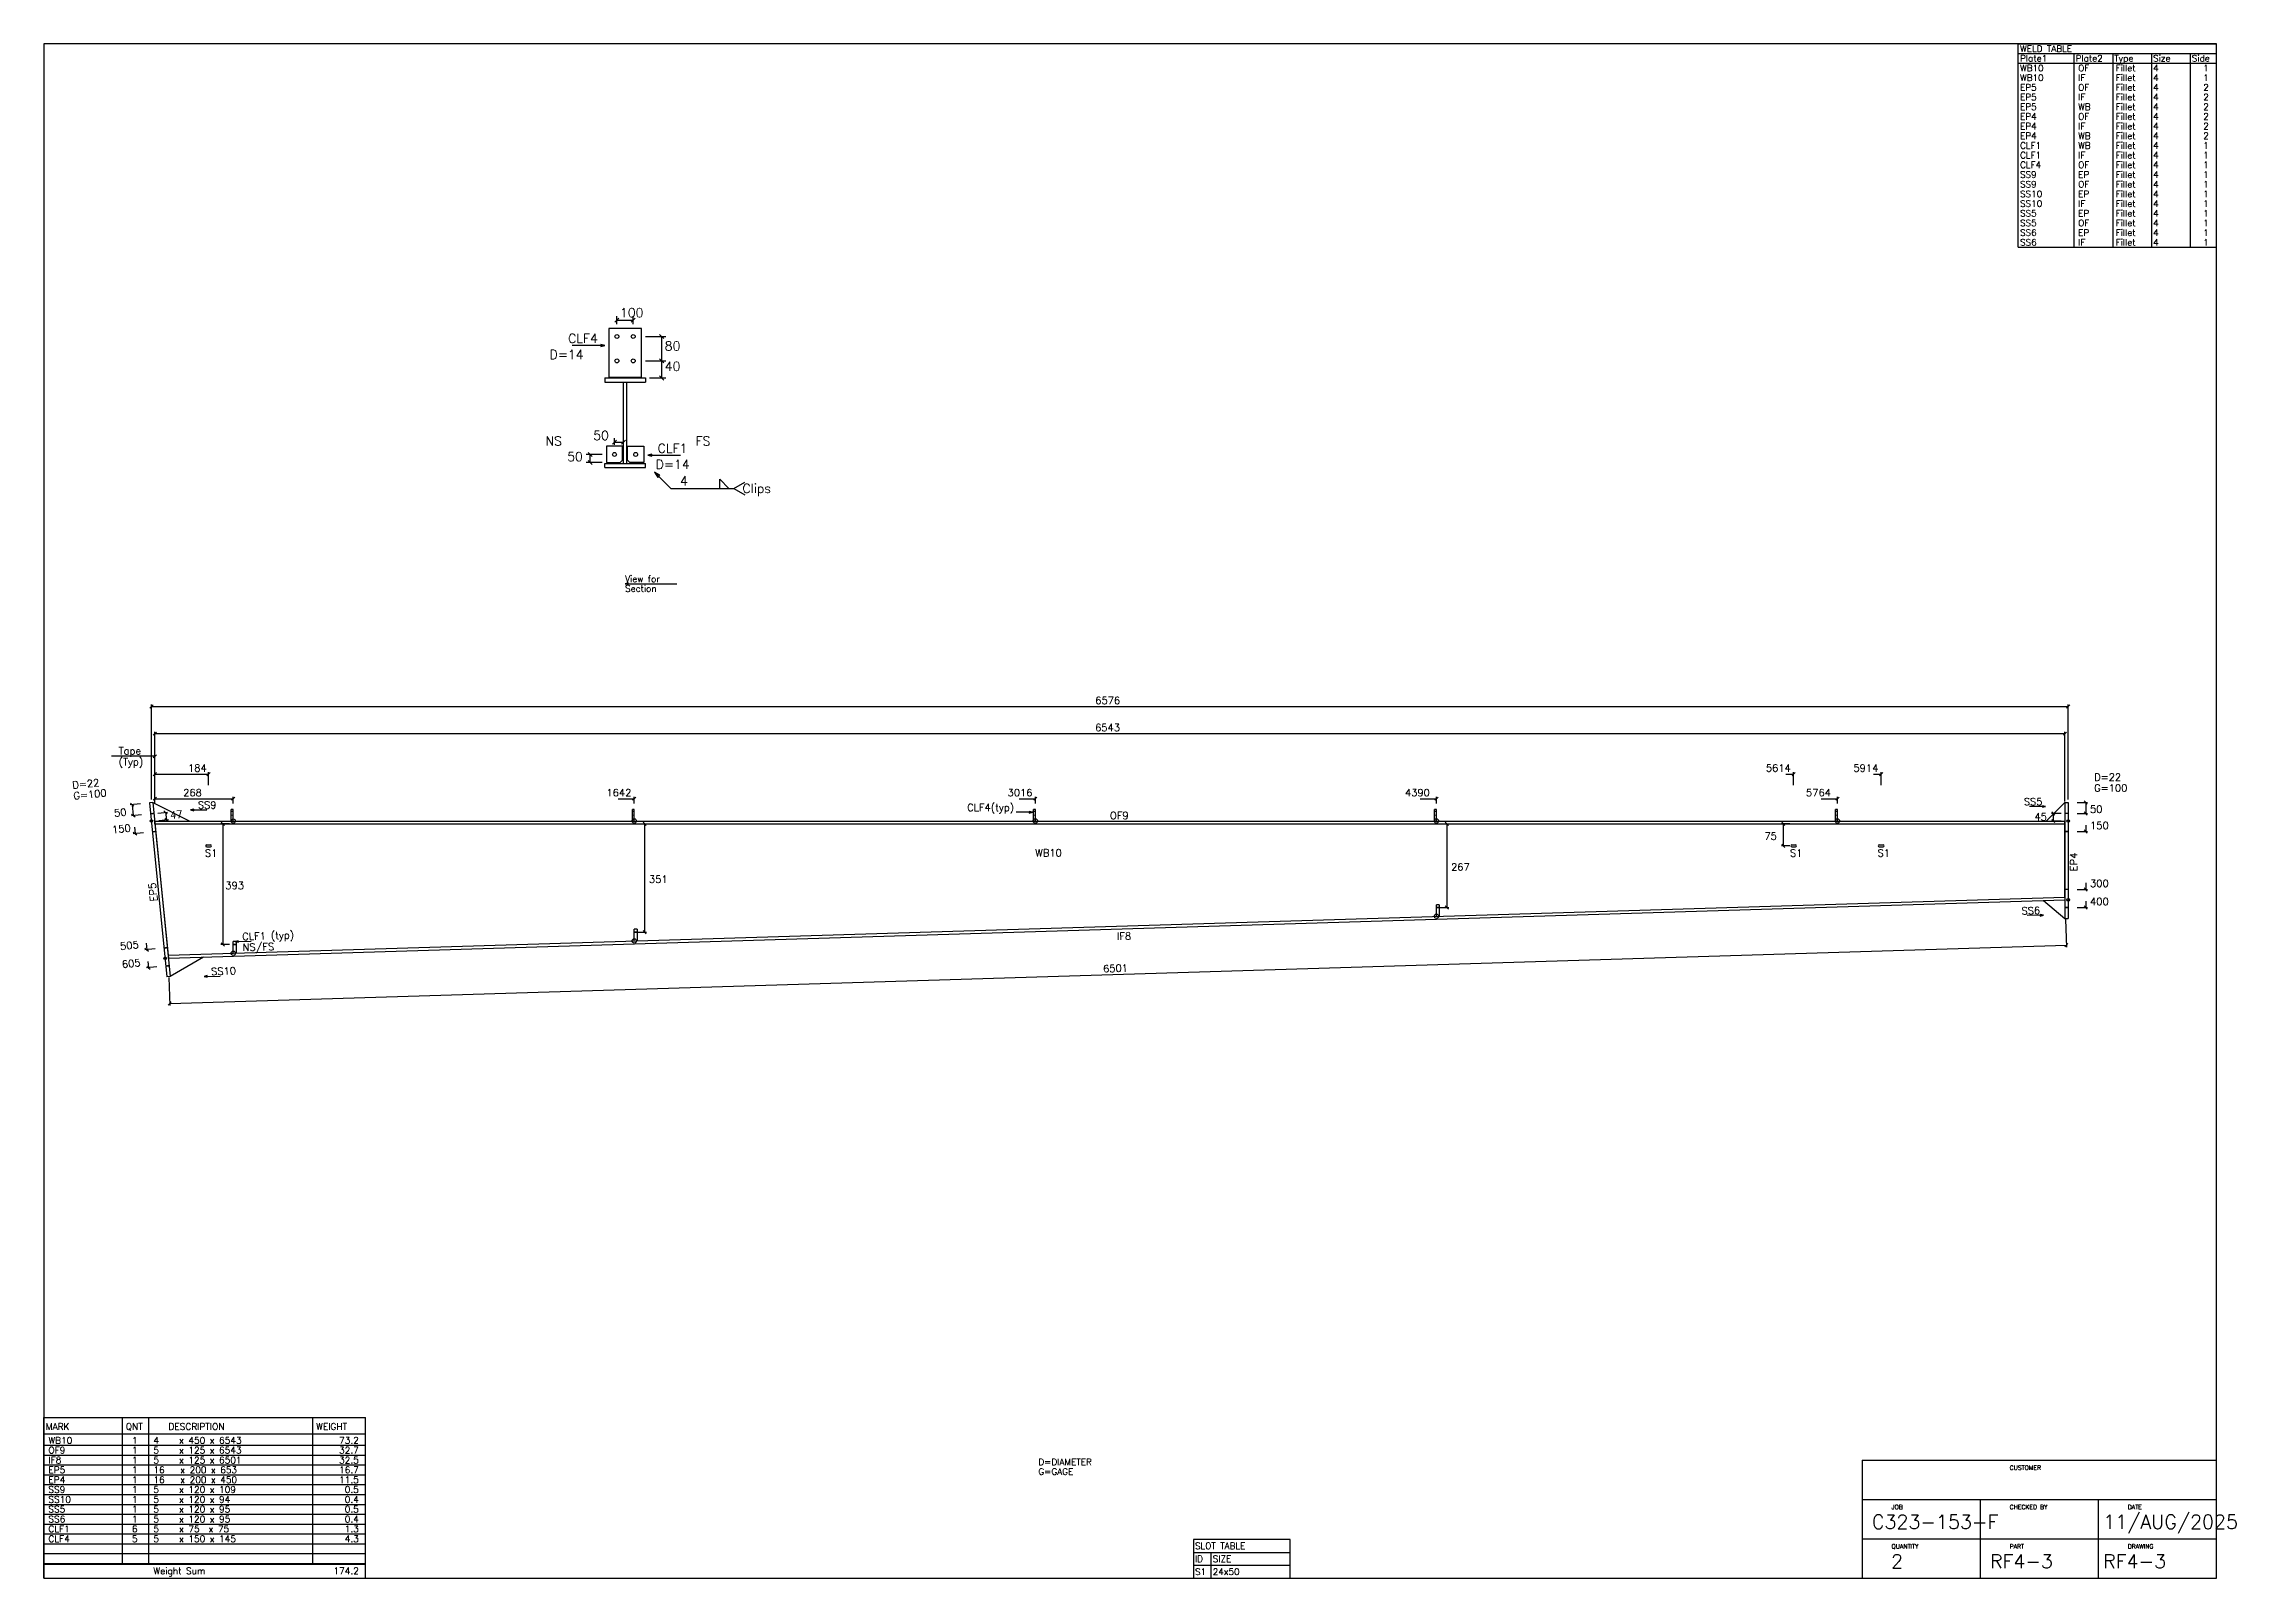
# Model space of a CAD drawing. Extents: x 0 to 849, y 0 to 594.
import ezdxf
from ezdxf.enums import TextEntityAlignment as Align

# ---------------------------------------------------------------- set-up
doc = ezdxf.new("R2010")
doc.units = 0
doc.linetypes.add('CONTIN', pattern=[0])
doc.linetypes.add('DASHED', pattern=[2.3812, 1.5875, -0.7937])
doc.layers.get('0').update_dxf_attribs({"linetype": 'CONTIN'})
for name, color, linetype in [('1', 7, 'CONTIN'), ('11', 7, 'CONTIN'), ('12', 2, 'CONTIN'), ('13', 2, 'CONTIN'), ('14', 7, 'CONTIN'), ('15', 6, 'CONTIN'), ('2', 7, 'CONTIN'), ('20', 7, 'CONTIN'), ('21', 7, 'CONTIN'), ('22', 7, 'CONTIN'), ('3', 1, 'CONTIN'), ('4', 1, 'CONTIN'), ('5', 7, 'CONTIN'), ('6', 4, 'CONTIN'), ('7', 3, 'DASHED'), ('9', 7, 'CONTIN')]:
    doc.layers.add(name, color=color, linetype=linetype)
doc.styles.add('SIMPLEX', font='SIMPLEX')

# ---------------------------------------------------------------- blocks, each defined once
blk = doc.blocks.new('SLOTTD')
at = {"layer": '6'}
for p, q in [((-25.4, 12.7), (25.4, 12.7)), ((-25.4, -12.7), (25.4, -12.7))]:
    blk.add_line(p, q, dxfattribs=at)
for centre, start, end in [((-25.4, 0), 90, 270), ((25.4, 0), 270, 90)]:
    blk.add_arc(centre, 12.7, start, end, dxfattribs=at)
blk = doc.blocks.new('ARROW')
at = {"layer": '2'}
blk.add_line((-0.635, -0.635), (0.635, 0.635), dxfattribs=at)
blk = doc.blocks.new('FLGHOL')
at = {"layer": '6'}
blk.add_solid([(-6.35, 0), (6.35, 0), (-6.35, 25.4), (6.35, 25.4)], dxfattribs=at)
blk = doc.blocks.new('GRTCLPB')
at = {"layer": '13'}
for p, q in [((-12.7, 0), (-12.7, 152.4)), ((-12.7, 152.4), (12.7, 152.4)), ((-12.7, 0), (12.7, 0)), ((12.7, 0), (12.7, 152.4))]:
    blk.add_line(p, q, dxfattribs=at)
at = {"layer": '6'}
for points in [[(-12.7, 119.38), (12.7, 119.38), (-12.7, 134.62), (12.7, 134.62)], [(-12.7, 68.58), (12.7, 68.58), (-12.7, 83.82), (12.7, 83.82)]]:
    blk.add_solid(points, dxfattribs=at)
blk = doc.blocks.new('ARROWP')
for p, q in [((0, 0), (-1.27, 0.317)), ((-1.27, 0.317), (-1.27, -0.317)), ((-1.27, -0.317), (0, 0))]:
    blk.add_line(p, q)
blk = doc.blocks.new('BRCCLP', base_point=(12.7, 0))
at = {"layer": '1'}
blk.add_solid([(-12.7, 68.58), (12.7, 68.58), (-12.7, 83.82), (12.7, 83.82)], dxfattribs=at)
at = {"layer": '2'}
for p in [(-12.7, 101.6), (12.7, 0)]:
    blk.add_line(p, (12.7, 101.6), dxfattribs=at)
blk = doc.blocks.new('CIRCLE')
at = {"layer": '1'}
blk.add_circle((0, 0), 10.2, dxfattribs=at)
blk = doc.blocks.new('ASMPIECE', base_point=(11251.58, 9386.749))
at = {"layer": '1'}
for p, q in [((11251.58, 9396.724), (17794.94, 9396.726)), ((11251.58, 9386.747), (11251.58, 9396.724)), ((17794.94, 9386.749), (17794.94, 9396.726)), ((11251.58, 9386.747), (17794.94, 9386.749)), ((11251.58, 9386.747), (11296.58, 8936.746)), ((17794.94, 9136.257), (17794.94, 9386.749)), ((11296.92, 8936.755), (17794.78, 9136.254)), ((11297.58, 8926.794), (17794.94, 9126.277)), ((15651.51, 9110.052), (15651.51, 9070.45)), ((17794.78, 9136.254), (17794.94, 9126.277)), ((12903.71, 9025.689), (12903.71, 8986.088)), ((11529.91, 8983.511), (11529.91, 8943.91)), ((11296.92, 8936.755), (11297.58, 8926.794))]:
    blk.add_line(p, q, dxfattribs=at)
at = {"layer": '12'}
for p, q in [((11244.29, 9459.683), (11233.26, 9458.58)), ((11233.26, 9458.58), (11292.84, 8862.707)), ((11244.29, 9459.683), (11303.87, 8863.81)), ((17794.94, 9460.023), (17806.02, 9460.023)), ((17794.94, 9460.023), (17794.94, 9062.982)), ((17806.02, 9460.023), (17806.02, 9062.982)), ((17794.94, 9062.982), (17806.02, 9062.982)), ((11303.87, 8863.81), (11292.84, 8862.707))]:
    blk.add_line(p, q, dxfattribs=at)
at = {"layer": '15'}
for centre in [(11519.934, 9396.724), (12893.734, 9396.725), (14267.636, 9396.725), (15641.536, 9396.725), (17015.436, 9396.726), (15641.535, 9070.144), (11519.935, 8943.604), (12893.734, 8985.781)]:
    blk.add_circle(centre, 7.449, dxfattribs=at)
at = {"layer": '2'}
for p, q in [((11239.44, 9470.954), (11239.44, 9795.8)), ((11239.44, 9789.148), (17806.02, 9789.149)), ((17806.02, 9470.956), (17806.02, 9795.801)), ((11251.58, 9463.237), (11251.58, 9702.682)), ((11251.58, 9696.031), (17794.94, 9696.033)), ((17794.94, 9463.238), (17794.94, 9702.684)), ((11251.58, 9519.772), (11251.58, 9564.113)), ((11251.58, 9557.462), (11435.5, 9557.462)), ((11435.5, 9519.772), (11435.5, 9564.113)), ((16838.83, 9557.464), (16865.44, 9557.464)), ((16865.44, 9519.773), (16865.44, 9564.115)), ((17138.83, 9557.464), (17165.44, 9557.464)), ((17165.44, 9519.773), (17165.44, 9564.115)), ((11251.58, 9456.585), (11251.58, 9479.864)), ((11251.58, 9473.213), (11519.93, 9473.213)), ((11519.93, 9456.585), (11519.93, 9479.864)), ((12838.31, 9473.215), (12893.73, 9473.215)), ((12893.73, 9456.586), (12893.73, 9479.865)), ((14212.21, 9473.215), (14267.64, 9473.215)), ((14267.64, 9456.586), (14267.64, 9479.865)), ((15586.11, 9473.215), (15641.54, 9473.215)), ((15641.54, 9456.586), (15641.54, 9479.865)), ((16960.01, 9473.216), (17015.44, 9473.216)), ((17015.44, 9456.587), (17015.44, 9479.866)), ((11202.37, 9455.491), (11167.07, 9451.962)), ((11206.08, 9418.43), (11170.78, 9414.899)), ((11173.69, 9452.624), (11177.4, 9415.562)), ((11261.23, 9423.944), (11294.32, 9427.254)), ((11264.82, 9398.048), (11297.91, 9401.357)), ((11287.7, 9426.592), (11291.29, 9400.695)), ((17781.63, 9422.775), (17748.38, 9422.775)), ((17781.63, 9396.726), (17748.38, 9396.726)), ((17755.03, 9422.775), (17755.03, 9396.726)), ((17837.06, 9460.023), (17872.54, 9460.023)), ((17837.06, 9422.775), (17872.54, 9422.775)), ((17865.88, 9460.023), (17865.88, 9422.775)), ((11212.25, 9356.659), (11176.96, 9353.129)), ((11181.37, 9375.852), (11183.58, 9353.791)), ((11506.63, 9386.747), (11477.81, 9386.747)), ((11484.46, 9386.747), (11484.46, 8973.534)), ((12907.04, 9386.748), (12935.86, 9386.748)), ((12929.21, 9386.748), (12929.21, 9015.712)), ((15654.84, 9386.748), (15683.66, 9386.748)), ((15677.01, 9386.748), (15677.01, 9100.074)), ((16852.13, 9386.749), (16823.31, 9386.749)), ((16829.96, 9386.749), (16829.96, 9311.749)), ((17837.06, 9360.697), (17872.54, 9360.697)), ((17865.88, 9382.868), (17865.88, 9360.697)), ((16852.13, 9311.749), (16823.31, 9311.749)), ((17865.88, 9184.479), (17865.88, 9162.308)), ((15654.84, 9100.074), (15683.66, 9100.074)), ((17837.06, 9162.308), (17872.54, 9162.308)), ((17837.06, 9100.229), (17872.54, 9100.229)), ((17865.88, 9122.4), (17865.88, 9100.229)), ((12907.04, 9015.712), (12935.86, 9015.712)), ((17796.98, 9059.796), (17799.9, 8964.506)), ((11252.08, 8958.452), (11216.78, 8954.922)), ((11221.19, 8977.645), (11223.4, 8955.584)), ((11302.34, 8771.671), (17799.7, 8971.154)), ((11506.63, 8973.534), (11477.81, 8973.534)), ((11258.25, 8896.682), (11222.96, 8893.151)), ((11227.37, 8915.874), (11229.57, 8893.813))]:
    blk.add_line(p, q, dxfattribs=at)
at = {"layer": '3'}
for p, q in [((11251.58, 9618.433), (11102.59, 9618.433)), ((11251.58, 9463.237), (11251.58, 9684.946)), ((11373.8, 9434.852), (11429.22, 9434.852)), ((14257.66, 9426.655), (14202.23, 9426.655)), ((17728.46, 9446.389), (17673.03, 9446.389)), ((17721.01, 9074.321), (17665.61, 9072.62)), ((11526.28, 8983.577), (11581.68, 8985.277)), ((11419.74, 8863.878), (11475.14, 8865.579)), ((11299.62, 8860.313), (11302.54, 8765.022))]:
    blk.add_line(p, q, dxfattribs=at)
at = {"layer": '9'}
for p, q in [((11244.29, 9459.683), (11371.58, 9396.724)), ((17730.68, 9396.726), (17794.94, 9460.023)), ((17721.7, 9124.028), (17794.94, 9062.982)), ((11417.52, 8930.477), (11303.87, 8863.81))]:
    blk.add_line(p, q, dxfattribs=at)
at = {"layer": '1', "xscale": -0.262, "yscale": 0.262, "zscale": 0.262}
for p in [(11516.61, 9396.724), (12890.41, 9396.725), (14264.31, 9396.725), (15638.21, 9396.725), (17012.11, 9396.726)]:
    blk.add_blockref('GRTCLPB', p, dxfattribs=at)
at = {"layer": '15', "xscale": 0.436, "yscale": 0.436, "zscale": 0.436}
for p in [(11239.44, 9396.724), (17806.02, 9396.726), (17806.02, 9126.617), (11286.47, 8926.453)]:
    blk.add_blockref('CIRCLE', p, dxfattribs=at)
at = {"layer": '2', "xscale": 8.729, "yscale": 8.729, "zscale": 8.729}
for p, rotation in [((11239.44, 9789.148), 180), ((11251.58, 9696.031), 180), ((11251.58, 9557.462), 180), ((11251.58, 9473.213), 180), ((17865.88, 9460.023), 90), ((11173.69, 9452.624), 95.711), ((11177.4, 9415.562), -84.289), ((11287.7, 9426.592), 95.711), ((11291.29, 9400.695), -84.289), ((11484.46, 9386.747), 90), ((12929.21, 9386.748), 90), ((15677.01, 9386.748), 90), ((16829.96, 9386.749), 90), ((17755.03, 9422.775), 90), ((17755.03, 9396.726), -90), ((17865.88, 9422.775), -90), ((11183.58, 9353.791), -84.289), ((16829.96, 9311.749), -90), ((17865.88, 9360.697), -90), ((17865.88, 9162.308), -90), ((15677.01, 9100.074), -90), ((17865.88, 9100.229), -90), ((12929.21, 9015.712), -90), ((11223.4, 8955.584), -84.289), ((11484.46, 8973.534), -90), ((17799.7, 8971.154), 1.759), ((11229.57, 8893.813), -84.289)]:
    blk.add_blockref('ARROW', p, dxfattribs=dict(at, rotation=rotation))
for p in [(17806.02, 9789.149), (17794.94, 9696.033), (11435.5, 9557.462), (16865.44, 9557.464), (17165.44, 9557.464), (11519.93, 9473.213), (12893.73, 9473.215), (14267.64, 9473.215), (15641.54, 9473.215), (17015.44, 9473.216)]:
    blk.add_blockref('ARROW', p, dxfattribs=at)
at = {"layer": '3', "xscale": 8.729, "yscale": 8.729, "zscale": 8.729}
for name, p in [('ARROW', (11251.58, 9618.433)), ('ARROWP', (14257.66, 9426.655)), ('ARROWP', (17728.46, 9446.389))]:
    blk.add_blockref(name, p, dxfattribs=at)
for name, p, rotation in [('ARROWP', (11373.8, 9434.852), 180), ('ARROWP', (17721.01, 9074.321), 1.759), ('ARROWP', (11526.28, 8983.577), 181.759), ('ARROWP', (11419.74, 8863.878), 181.759), ('ARROW', (11302.34, 8771.671), 181.759)]:
    blk.add_blockref(name, p, dxfattribs=dict(at, rotation=rotation))
at = {"layer": '6', "xscale": 0.393, "yscale": 0.436, "zscale": 0.436}
for p, rotation in [((11236.96, 9421.518), -84.289), ((17794.94, 9422.775), -90), ((11243.14, 9359.747), -84.289), ((17794.94, 9360.697), -90), ((17794.94, 9162.308), -90), ((17794.94, 9100.229), -90), ((11282.96, 8961.54), -84.289), ((11289.14, 8899.77), -84.289)]:
    blk.add_blockref('FLGHOL', p, dxfattribs=dict(at, rotation=rotation))
at = {"layer": '6', "xscale": 0.262, "yscale": 0.262, "zscale": 0.262}
for p in [(11435.5, 9311.747), (16865.44, 9311.749), (17165.44, 9311.749)]:
    blk.add_blockref('SLOTTD', p, dxfattribs=at)
at = {"layer": '7', "xscale": -0.393, "yscale": 0.393, "zscale": 0.393}
for p in [(15641.54, 9070.144), (12893.73, 8985.781), (11519.93, 8943.604)]:
    blk.add_blockref('BRCCLP', p, dxfattribs=at)
at = {"layer": '11', "style": 'SIMPLEX'}
for s, p in [('6576', (14473.07, 9797.425)), ('6543', (14472.46, 9704.309)), ('184', (11365.14, 9565.739)), ('5614', (16770.25, 9565.741)), ('5914', (17070.25, 9565.741)), ('268', (11348.51, 9481.49)), ('1642', (12798.55, 9481.491)), ('3016', (14172.45, 9481.491)), ('4390', (15533.93, 9481.491)), ('5764', (16907.83, 9481.492)), ('45', (17690.44, 9398.794)), ('50', (17880.81, 9424.846)), ('150', (17880.81, 9368.975)), ('75', (16765.37, 9332.694)), ('267', (15691.94, 9226.856)), ('393', (11492.74, 9163.586)), ('351', (12944.14, 9184.676)), ('300', (17880.81, 9170.585)), ('400', (17880.81, 9108.507))]:
    blk.add_text(s, height=24.831, dxfattribs=at).set_placement(p)
for s, rotation, p in [('50', 5.711, (11112.92, 9411.193)), ('47', 5.711, (11304.95, 9404.122)), ('150', 5.711, (11106.13, 9354.364)), ('505', 5.711, (11133.59, 8954.922)), ('605', 5.711, (11139.77, 8893.151)), ('6501', 1.759, (14499.99, 8878.126))]:
    blk.add_text(s, height=24.831, rotation=rotation, dxfattribs=at).set_placement(p)
at = {"layer": '21', "style": 'SIMPLEX'}
for s, p in [('D=22', (10969.94, 9507.113)), ('G=100', (10973.64, 9470.052))]:
    blk.add_text(s, height=24.831, rotation=5.711, dxfattribs=at).set_placement(p)
for s, p in [('D=22', (17894.71, 9534.518)), ('G=100', (17894.71, 9497.271))]:
    blk.add_text(s, height=24.831, dxfattribs=at).set_placement(p)
at = {"layer": '3', "style": 'SIMPLEX'}
for s, p in [('Tape', (11127.42, 9624.641)), ('(Typ)', (11127.42, 9587.394)), ('SS9', (11398.63, 9438.99)), ('SS5', (17653.96, 9450.527)), ('CLF4(typ)', (14034.18, 9430.794)), ('OF9', (14523.26, 9402.933)), ('S1', (11423.08, 9274.5)), ('WB10', (14267.64, 9275.007)), ('S1', (16853.02, 9274.501)), ('S1', (17153.02, 9274.501))]:
    blk.add_text(s, height=24.831, dxfattribs=at).set_placement(p)
for s, rotation, p in [('EP4', 90, (17837.06, 9224.256)), ('EP5', 95.71, (11260.58, 9122.964)), ('SS6', 1.759, (17646.42, 9076.172)), ('CLF1 (typ)', 1.759, (11550.97, 8988.476)), ('IF8', 1.759, (14547.4, 8989.306)), ('NS/FS', 1.759, (11552.11, 8951.246)), ('SS10', 1.759, (11444.43, 8868.777))]:
    blk.add_text(s, height=24.831, rotation=rotation, dxfattribs=at).set_placement(p)
blk = doc.blocks.new('ASMPLATE')
at = {"layer": '14'}
for p, q in [((0, 0), (0, 62.23)), ((0, 62.23), (124.46, 62.23)), ((30.48, 5.398), (30.48, 62.23)), ((40.64, 5.398), (40.64, 62.23)), ((104.14, 5.398), (104.14, 62.23)), ((104.14, 5.398), (104.14, 62.23)), ((124.46, 5.398), (124.46, 62.23)), ((124.46, 0), (124.46, 62.23)), ((0, 55.88), (124.46, 55.88)), ((0, 51.435), (124.46, 51.435)), ((0, 47.625), (124.46, 47.625)), ((0, 43.815), (124.46, 43.815)), ((0, 40.005), (124.46, 40.005)), ((0, 36.195), (124.46, 36.195)), ((0, 32.385), (124.46, 32.385)), ((0, 28.575), (124.46, 28.575)), ((0, 24.765), (124.46, 24.765)), ((0, 20.955), (124.46, 20.955)), ((0, 17.145), (124.46, 17.145)), ((0, 13.335), (124.46, 13.335)), ((0, 9.525), (124.46, 9.525)), ((0, 5.715), (124.46, 5.715)), ((0, 5.398), (124.46, 5.398)), ((0, 0), (124.46, 0))]:
    blk.add_line(p, q, dxfattribs=at)
at = {"layer": '14', "style": 'SIMPLEX'}
for s, p in [('MARK', (0.762, 57.404)), ('QNT', (31.75, 57.404)), ('DESCRIPTION', (48.26, 57.404)), ('WEIGHT', (105.41, 57.404)), ('WB10', (1.778, 52.07)), ('  1', (30.607, 52.07)), ('4    x 450 x 6543', (42.418, 52.07)), ('OF9', (1.778, 48.26)), ('IF8', (1.778, 44.45)), ('EP5', (1.778, 40.64)), ('  1', (30.607, 48.26)), ('  1', (30.607, 44.45)), ('  1', (30.607, 40.64)), ('5    x 125 x 6543', (42.418, 48.26)), ('5    x 125 x 6501', (42.418, 44.45)), ('16   x 200 x 653', (42.418, 40.64)), ('SS9', (1.778, 33.02)), ('EP4', (1.778, 36.83)), ('  1', (30.607, 36.83)), ('  1', (30.607, 33.02)), ('5    x 120 x 109', (42.418, 33.02)), ('16   x 200 x 450', (42.418, 36.83)), ('SS10', (1.778, 29.21)), ('SS5', (1.778, 25.4)), ('  1', (30.607, 29.21)), ('  1', (30.607, 25.4)), ('5    x 120 x 94', (42.418, 29.21)), ('5    x 120 x 95', (42.418, 25.4)), ('SS6', (1.778, 21.59)), ('CLF1', (1.778, 17.78)), ('  6', (30.607, 17.78)), ('  1', (30.607, 21.59)), ('5    x 120 x 95', (42.418, 21.59)), ('5    x 75  x 75', (42.418, 17.78)), ('CLF4', (1.778, 13.97)), ('  5', (30.607, 13.97)), ('5    x 150 x 145', (42.418, 13.97)), ('Weight Sum', (42.418, 1.524))]:
    blk.add_text(s, height=2.54, dxfattribs=at).set_placement(p)
for s, p in [('   73.2', (121.92, 52.07)), ('   32.7', (121.92, 48.26)), ('   32.5', (121.92, 44.45)), ('   16.7', (121.92, 40.64)), ('   11.5', (121.92, 36.83)), ('    0.5', (121.92, 33.02)), ('    0.4', (121.92, 29.21)), ('    0.5', (121.92, 25.4)), ('    0.4', (121.92, 21.59)), ('    1.3', (121.92, 17.78)), ('    4.3', (121.92, 13.97)), ('  174.2', (121.92, 1.524))]:
    blk.add_text(s, height=2.54, dxfattribs=at).set_placement(p, align=Align.RIGHT)
blk = doc.blocks.new('ASMTITLE')
for p, q in [((0, 30.48), (91.44, 30.48)), ((0, 30.48), (0, 0)), ((91.44, 0), (91.44, 30.48)), ((0, 20.32), (91.44, 20.32)), ((30.48, 20.32), (30.48, 0)), ((60.96, 20.32), (60.96, 0)), ((0, 10.16), (91.44, 10.16)), ((0, 0), (91.44, 0))]:
    blk.add_line(p, q)
at = {"style": 'SIMPLEX'}
for s, height, p in [('CUSTOMER', 1.143, (38.1, 27.94)), ('JOB', 1.143, (7.62, 17.78)), ('CHECKED BY', 1.143, (38.1, 17.78)), ('11/AUG/2025', 3.607, (62.23, 12.7)), ('DATE', 1.143, (68.58, 17.78)), ('C323-153-F', 3.607, (2.54, 12.7)), ('QUANTITY', 1.143, (7.62, 7.62)), ('  2', 3.607, (2.54, 2.54)), ('RF4-3', 3.607, (33.02, 2.54)), ('PART', 1.143, (38.1, 7.62)), ('RF4-3', 3.607, (62.23, 2.54)), ('DRAWING', 1.143, (68.58, 7.62))]:
    blk.add_text(s, height=height, dxfattribs=at).set_placement(p)
blk = doc.blocks.new('ASMSECTN')
at = {"layer": '1'}
for p, q in [((-6.35, 27.94), (6.35, 27.94)), ((-6.35, 27.94), (-6.35, 26.67)), ((6.35, 27.94), (6.35, 26.67)), ((-6.35, 26.67), (6.35, 26.67)), ((-0.508, 1.27), (-0.508, 26.67)), ((0.508, 1.27), (0.508, 26.67)), ((-6.35, 0), (-6.35, 1.27)), ((-6.35, 1.27), (6.35, 1.27)), ((-6.35, 0), (6.35, 0)), ((6.35, 0), (6.35, 1.27))]:
    blk.add_line(p, q, dxfattribs=at)
at = {"layer": '13'}
for p, q in [((5.08, 43.434), (-5.08, 43.434)), ((-5.08, 43.434), (-5.08, 28.194)), ((5.08, 28.194), (5.08, 43.434)), ((-5.08, 28.194), (5.08, 28.194)), ((-0.762, 6.604), (-5.842, 6.604)), ((-5.842, 6.604), (-5.842, 1.524)), ((-5.842, 1.524), (-1.524, 1.524)), ((-0.762, 2.286), (-1.524, 1.524)), ((-0.762, 2.286), (-0.762, 6.604)), ((0.762, 6.604), (5.842, 6.604)), ((0.762, 2.286), (0.762, 6.604)), ((0.762, 2.286), (1.524, 1.524)), ((5.842, 1.524), (1.524, 1.524)), ((5.842, 6.604), (5.842, 1.524))]:
    blk.add_line(p, q, dxfattribs=at)
at = {"layer": '3'}
for p, q in [((-2.54, 44.704), (-2.54, 47.244)), ((-2.54, 45.974), (2.54, 45.974)), ((2.54, 44.704), (2.54, 47.244)), ((-6.35, 38.1), (-16.51, 38.1)), ((6.35, 40.894), (12.7, 40.894)), ((11.43, 27.94), (11.43, 40.894)), ((6.35, 33.274), (12.7, 33.274)), ((7.62, 27.94), (12.7, 27.94)), ((-3.302, 7.112), (-3.302, 9.144)), ((-3.302, 7.874), (-0.508, 7.874)), ((-0.508, 7.874), (-0.508, 9.144)), ((-7.112, 4.064), (-12.192, 4.064)), ((-7.112, 1.524), (-12.192, 1.524)), ((-10.922, 1.524), (-10.922, 4.064)), ((7.112, 3.81), (17.272, 3.81))]:
    blk.add_line(p, q, dxfattribs=at)
at = {"layer": '4'}
for p, q in [((9.195, -1.422), (14.315, -6.543)), ((14.315, -6.543), (33.091, -6.543)), ((29.535, -3.698), (32.38, -6.543)), ((29.535, -6.543), (29.535, -3.698)), ((33.091, -6.543), (33.945, -6.543)), ((33.945, -6.543), (37.358, -4.552)), ((33.945, -6.543), (37.358, -8.534))]:
    blk.add_line(p, q, dxfattribs=at)
at = {"layer": '1'}
for p, rotation in [((-2.54, 45.974), 180), ((11.43, 40.894), 90), ((11.43, 33.274), 270), ((11.43, 33.274), 90), ((11.43, 27.94), 270), ((-0.508, 7.874), 180), ((-10.922, 4.064), 270), ((-10.922, 1.524), 90)]:
    blk.add_blockref('ARROW', p, dxfattribs=dict(at, rotation=rotation))
at = {"layer": '1', "xscale": 0.06, "yscale": 0.06, "zscale": 0.06}
for p in [(-2.54, 40.894), (2.54, 40.894), (-2.54, 33.274), (2.54, 33.274), (-3.302, 4.064), (3.302, 4.064)]:
    blk.add_blockref('CIRCLE', p, dxfattribs=at)
at = {"layer": '1'}
for p in [(2.54, 45.974), (-3.302, 7.874)]:
    blk.add_blockref('ARROW', p, dxfattribs=at)
at = {"layer": '3'}
blk.add_blockref('ARROWP', (-6.35, 38.1), dxfattribs=at)
at = {"layer": '3', "rotation": 180}
blk.add_blockref('ARROWP', (7.112, 3.81), dxfattribs=at)
at = {"layer": '4', "xscale": 1.5, "yscale": 1.5, "zscale": 1.5, "rotation": 135}
blk.add_blockref('ARROWP', (9.195, -1.422), dxfattribs=at)
at = {"layer": '1', "style": 'SIMPLEX'}
for s, p in [('CLF4', (-17.78, 38.862)), ('CLF1', (10.16, 4.572))]:
    blk.add_text(s, height=2.845, dxfattribs=at).set_placement(p)
at = {"layer": '21', "style": 'SIMPLEX'}
for p in [(-23.571, 33.833), (9.55, -0.457)]:
    blk.add_text('D=14', height=2.845, dxfattribs=at).set_placement(p)
at = {"layer": '3', "style": 'SIMPLEX'}
for s, p in [('100', (-1.592, 46.922)), ('80', (12.378, 36.508)), ('40', (12.378, 30.158)), ('NS', (-24.841, 6.858)), ('50', (-9.94, 8.568)), ('FS', (21.996, 6.858)), ('50', (-18.068, 1.964))]:
    blk.add_text(s, height=2.845, dxfattribs=at).set_placement(p)
at = {"layer": '4', "style": 'SIMPLEX'}
blk.add_text('Clips', height=2.845, dxfattribs=at).set_placement((36.647, -7.965))
at = {"layer": '5', "style": 'SIMPLEX'}
blk.add_text('4', height=2.845, dxfattribs=at).set_placement((17.16, -5.595))
blk = doc.blocks.new('ASMBOLT')
at = {"layer": '21', "style": 'SIMPLEX'}
for s, p in [('G=GAGE', (0, 0)), ('D=DIAMETER', (0, 3.81))]:
    blk.add_text(s, height=2.54, dxfattribs=at).set_placement(p)
blk = doc.blocks.new('ASMVIEW')
at = {"layer": '21'}
blk.add_line((0, 0), (20.32, 0), dxfattribs=at)
at = {"layer": '21', "rotation": 180}
blk.add_blockref('ARROWP', (0, 0), dxfattribs=at)
at = {"layer": '21', "style": 'SIMPLEX'}
for s, p in [('View for', (0, 0.635)), ('Section', (0, -3.175))]:
    blk.add_text(s, height=2.54, dxfattribs=at).set_placement(p)
blk = doc.blocks.new('ASMSLOT')
for p, q in [((38.1, 15.24), (0, 15.24)), ((0, 15.24), (0, 0)), ((0, 10.16), (38.1, 10.16)), ((6.985, 0), (6.985, 10.16)), ((38.1, 0), (38.1, 15.24)), ((38.1, 0), (38.1, 10.16)), ((0, 5.08), (38.1, 5.08)), ((0, 0), (38.1, 0))]:
    blk.add_line(p, q)
at = {"style": 'SIMPLEX'}
for s, p in [('SLOT TABLE', (0.635, 11.43)), ('ID', (0.635, 6.35)), ('SIZE', (7.62, 6.35)), ('S1', (0.635, 1.27)), ('24x50', (7.62, 1.27))]:
    blk.add_text(s, height=2.54, dxfattribs=at).set_placement(p)
blk = doc.blocks.new('ASM_WELD', base_point=(0, 80.01))
at = {"layer": '20'}
for p, q in [((0, 80.01), (77.978, 80.01)), ((0, 0), (0, 80.01)), ((77.978, 0), (77.978, 80.01)), ((0, 76.2), (77.978, 76.2)), ((0, 72.39), (77.978, 72.39)), ((22.098, 0), (22.098, 76.2)), ((37.338, 0), (37.338, 76.2)), ((52.578, 0), (52.578, 76.2)), ((67.818, 0), (67.818, 76.2)), ((0, 0), (77.978, 0))]:
    blk.add_line(p, q, dxfattribs=at)
at = {"layer": '14', "style": 'SIMPLEX'}
for s, p in [('WELD TABLE', (0.762, 76.835)), ('WB10', (0.762, 69.215)), ('Plate1', (0.762, 73.025)), ('Plate2', (22.606, 73.025)), ('OF', (23.622, 69.215)), ('Type', (37.846, 73.025)), ('Fillet', (38.354, 69.215)), ('Size', (53.086, 73.025)), ('4', (53.086, 69.215)), ('Side', (68.326, 73.025)), ('  1', (69.342, 69.215)), ('WB10', (0.762, 65.405)), ('EP5', (0.762, 61.595)), ('OF', (23.622, 61.595)), ('IF', (23.622, 65.405)), ('Fillet', (38.354, 65.405)), ('Fillet', (38.354, 61.595)), ('Fillet', (38.354, 57.785)), ('4', (53.086, 65.405)), ('4', (53.086, 61.595)), ('  2', (69.342, 61.595)), ('  1', (69.342, 65.405)), ('EP5', (0.762, 57.785)), ('EP5', (0.762, 53.975)), ('EP4', (0.762, 50.165)), ('WB', (23.622, 53.975)), ('OF', (23.622, 50.165)), ('IF', (23.622, 57.785)), ('Fillet', (38.354, 53.975)), ('Fillet', (38.354, 50.165)), ('4', (53.086, 57.785)), ('4', (53.086, 53.975)), ('4', (53.086, 50.165)), ('  2', (69.342, 57.785)), ('  2', (69.342, 53.975)), ('  2', (69.342, 50.165)), ('EP4', (0.762, 46.355)), ('EP4', (0.762, 42.545)), ('WB', (23.622, 42.545)), ('IF', (23.622, 46.355)), ('Fillet', (38.354, 46.355)), ('Fillet', (38.354, 42.545)), ('4', (53.086, 46.355)), ('4', (53.086, 42.545)), ('  2', (69.342, 46.355)), ('  2', (69.342, 42.545)), ('CLF1', (0.762, 38.735)), ('CLF1', (0.762, 34.925)), ('WB', (23.622, 38.735)), ('IF', (23.622, 34.925)), ('Fillet', (38.354, 38.735)), ('Fillet', (38.354, 34.925)), ('4', (53.086, 38.735)), ('4', (53.086, 34.925)), ('  1', (69.342, 38.735)), ('  1', (69.342, 34.925)), ('CLF4', (0.762, 31.115)), ('SS9', (0.762, 27.305)), ('SS9', (0.762, 23.495)), ('OF', (23.622, 31.115)), ('OF', (23.622, 23.495)), ('EP', (23.622, 27.305)), ('Fillet', (38.354, 31.115)), ('Fillet', (38.354, 27.305)), ('Fillet', (38.354, 23.495)), ('4', (53.086, 31.115)), ('4', (53.086, 27.305)), ('4', (53.086, 23.495)), ('  1', (69.342, 31.115)), ('  1', (69.342, 27.305)), ('  1', (69.342, 23.495)), ('SS10', (0.762, 19.685)), ('SS10', (0.762, 15.875)), ('EP', (23.622, 19.685)), ('IF', (23.622, 15.875)), ('Fillet', (38.354, 19.685)), ('Fillet', (38.354, 15.875)), ('4', (53.086, 19.685)), ('4', (53.086, 15.875)), ('  1', (69.342, 19.685)), ('  1', (69.342, 15.875)), ('SS5', (0.762, 12.065)), ('SS5', (0.762, 8.255)), ('OF', (23.622, 8.255)), ('EP', (23.622, 12.065)), ('Fillet', (38.354, 12.065)), ('Fillet', (38.354, 8.255)), ('4', (53.086, 12.065)), ('4', (53.086, 8.255)), ('  1', (69.342, 12.065)), ('  1', (69.342, 8.255)), ('SS6', (0.762, 4.445)), ('SS6', (0.762, 0.635)), ('EP', (23.622, 4.445)), ('IF', (23.622, 0.635)), ('Fillet', (38.354, 4.445)), ('Fillet', (38.354, 0.635)), ('4', (53.086, 4.445)), ('4', (53.086, 0.635)), ('  1', (69.342, 4.445)), ('  1', (69.342, 0.635))]:
    blk.add_text(s, height=2.54, dxfattribs=at).set_placement(p)

msp = doc.modelspace()

# ---------------------------------------------------------------- linework, layer by layer
at = {"layer": '22'}
for p, q in [((841, 594), (0, 594)), ((0, 594), (0, 0)), ((841, 0), (841, 594)), ((0, 0), (841, 0))]:
    msp.add_line(p, q, dxfattribs=at)

# ---------------------------------------------------------------- block references
for name, p, xscale, yscale, zscale in [('ASM_WELD', (764.269, 594), 0.984, 0.984, 0.984), ('ASMSECTN', (225, 430), 1.24, 1.24, 1.24), ('ASMVIEW', (225, 385), 0.984, 0.984, 0.984), ('ASMPIECE', (43, 292), 0.113, 0.113, 0.113), ('ASMBOLT', (385, 40), 0.984, 0.984, 0.984), ('ASMTITLE', (703.84, 0), 1.5, 1.5, 1.5), ('ASMSLOT', (445, 0), 0.984, 0.984, 0.984)]:
    msp.add_blockref(name, p, dxfattribs=dict(xscale=xscale, yscale=yscale, zscale=zscale))
msp.add_blockref('ASMPLATE', (0, 0))

doc.saveas('drawing.dxf')
